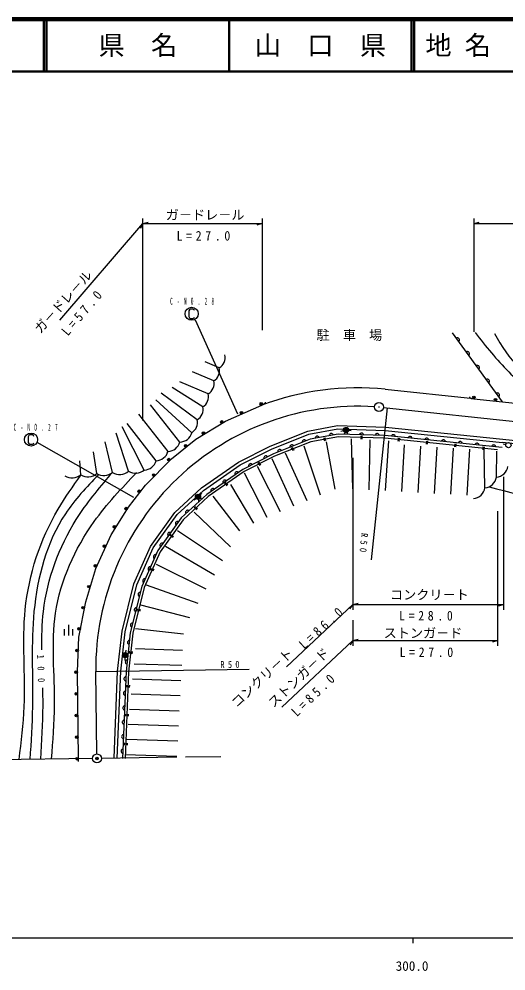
# Model space of a CAD drawing. Units: millimetres, scale not verified. Extents: x 40000 to 680000, y 20000 to 380000.
# Drawn here: x 292998 to 385724, y 198715 to 380000 of the extents above; entities that cross this region are included whole.
import ezdxf
from ezdxf.enums import TextEntityAlignment as Align

# ---------------------------------------------------------------- set-up
doc = ezdxf.new("R2010")
doc.units = ezdxf.units.MM
doc.header["$LTSCALE"] = 1000
doc.header["$PDMODE"] = 32
doc.header["$PDSIZE"] = 500
for name, color, linetype, lineweight in [('M-BGD', 7, 'Continuous', 25), ('M-TTL', 2, 'Continuous', 140), ('M-TTL-BAND', 7, 'Continuous', 25), ('M-TTL-LINE', 7, 'Continuous', 50)]:
    doc.layers.add(name, color=color, linetype=linetype, lineweight=lineweight)
doc.layers.add('M-OTRS', color=6, linetype='Continuous')
doc.layers.add('M-TTL-TXT', color=7, linetype='Continuous')
doc.styles.add('ＭＳ ゴシック', font='')
doc.styles.get('ＭＳ ゴシック').set_extended_font_data('MS Gothic')

msp = doc.modelspace()

# ---------------------------------------------------------------- linework, layer by layer
at = {"layer": 'M-BGD'}
for p, q in [((300767, 322649), (316569, 341031)), ((316569, 341031), (316129, 340090)), ((316569, 303526), (316569, 342031)), ((316569, 341031), (317569, 341311)), ((316569, 341031), (339304, 341031)), ((339304, 341031), (338304, 340751)), ((339304, 342031), (339304, 320779)), ((379648, 320457), (379648, 342031)), ((379648, 341031), (380648, 341311)), ((379648, 341031), (408510, 341031)), ((326570, 322738), (334588, 304816)), ((385092, 307109), (375568, 320243)), ((331124, 313559), (328424, 314705)), ((330076, 311090), (326027, 312810)), ((329028, 308622), (323629, 310915)), ((326932, 303686), (320057, 308758)), ((327980, 306154), (322142, 309846)), ((362752, 309501), (379517, 307708)), ((323627, 299443), (318064, 306516)), ((325884, 301218), (319060, 307489)), ((332302, 303387), (339232, 306487)), ((339232, 306487), (339688, 306692)), ((379110, 307750), (379607, 307697)), ((379607, 307697), (408417, 304612)), ((321370, 297668), (315811, 304736)), ((360132, 276995), (363138, 305940)), ((362380, 306021), (459908, 295588)), ((319113, 295893), (313559, 302955)), ((326685, 299959), (332302, 303387)), ((313834, 293895), (311465, 301132)), ((316856, 294118), (312644, 302311)), ((354784, 301599), (354298, 301478)), ((355768, 301694), (356267, 301666)), ((296413, 299430), (314795, 288949)), ((310811, 293672), (309380, 299501)), ((322016, 296238), (326685, 299959)), ((350956, 300190), (351349, 300263)), ((351440, 299771), (351047, 299698)), ((351243, 299735), (351152, 300226)), ((353169, 290480), (351536, 299501)), ((356545, 290547), (356341, 300045)), ((358418, 300061), (358018, 300074)), ((358035, 300574), (358435, 300561)), ((358218, 300067), (358235, 300567)), ((359655, 290372), (359876, 299863)), ((362765, 290196), (363412, 299682)), ((365499, 299626), (365101, 299667)), ((365152, 300164), (365550, 300123)), ((365300, 299646), (365351, 300144)), ((370527, 299614), (370925, 299573)), ((370675, 299096), (370726, 299593)), ((483224, 289059), (385089, 299379)), ((385152, 299976), (483286, 289656)), ((307789, 293449), (307204, 297597)), ((347871, 288261), (343739, 297325)), ((344847, 298279), (345218, 298427)), ((345403, 297963), (345032, 297815)), ((345218, 297889), (345033, 298353)), ((350404, 289322), (347275, 298685)), ((365876, 290021), (366416, 298890)), ((368986, 289845), (369525, 298681)), ((370874, 299075), (370476, 299116)), ((372096, 289670), (372633, 298473)), ((375206, 289494), (375741, 298264)), ((376250, 298525), (375852, 298566)), ((375903, 299063), (376301, 299022)), ((376051, 298545), (376102, 299043)), ((378317, 289319), (378849, 298056)), ((381625, 297974), (381227, 298015)), ((381278, 298513), (381676, 298472)), ((381426, 297995), (381477, 298492)), ((381729, 290710), (381577, 297934)), ((383919, 292755), (383976, 297716)), ((385697, 298937), (385203, 299013)), ((304766, 293225), (304572, 295852)), ((317067, 291205), (322016, 296238)), ((338475, 295411), (338832, 295591)), ((338879, 295055), (338654, 295501)), ((345338, 287201), (341201, 296237)), ((356570, 296406), (356570, 267498)), ((342805, 286140), (338390, 294786)), ((339058, 295145), (338701, 294965)), ((340272, 285080), (335943, 293517)), ((385314, 267498), (385314, 292798)), ((313821, 287010), (317067, 291205)), ((332145, 291521), (332473, 291750)), ((332596, 291226), (332309, 291635)), ((332760, 291340), (332432, 291111)), ((337739, 284019), (333314, 291341)), ((326717, 288683), (326348, 288346)), ((327461, 289351), (327836, 289682)), ((335022, 282502), (329959, 289166)), ((310538, 281794), (313821, 287010)), ((326322, 286897), (326617, 287167)), ((326807, 286663), (326469, 287032)), ((326954, 286798), (326659, 286528)), ((333298, 279495), (326333, 286083)), ((384151, 260632), (384151, 286281)), ((307620, 275338), (310538, 281794)), ((321732, 281571), (321964, 281896)), ((322255, 281443), (321848, 281733)), ((322371, 281606), (322139, 281280)), ((331749, 276795), (323160, 282548)), ((330200, 274094), (320894, 279556)), ((328651, 271393), (319171, 276111)), ((305687, 268992), (307620, 275338)), ((318052, 275055), (318214, 275420)), ((318590, 275034), (318133, 275238)), ((318671, 275217), (318508, 274852)), ((327103, 268692), (317267, 272213)), ((304411, 262281), (305687, 268992)), ((325554, 265991), (316180, 268405)), ((356570, 268498), (343920, 256611)), ((356570, 268498), (355923, 267686)), ((356570, 268498), (357570, 268778)), ((356570, 268498), (357570, 268778)), ((356570, 268498), (385314, 268498)), ((385314, 268498), (384314, 268218)), ((315475, 267263), (315572, 267651)), ((316009, 267335), (315524, 267457)), ((316057, 267529), (315960, 267141)), ((356570, 265498), (356570, 260632)), ((301603, 263831), (301603, 262631)), ((302403, 264631), (302403, 262631)), ((303203, 263831), (303203, 262631)), ((324286, 262860), (315182, 263872)), ((304108, 255721), (304411, 262281)), ((356570, 261632), (343071, 248948)), ((356570, 261632), (356033, 260743)), ((356570, 261632), (357570, 261912)), ((356570, 261632), (384151, 261632)), ((384151, 261632), (383151, 261352)), ((313323, 259335), (313428, 259823)), ((314004, 259193), (314048, 259591)), ((314523, 259337), (314026, 259392)), ((314545, 259536), (314501, 259138)), ((324122, 259738), (315183, 260032)), ((313172, 258348), (313125, 257850)), ((304301, 239136), (304108, 255721)), ((307608, 255771), (336834, 256185)), ((307831, 240036), (307608, 255771)), ((323971, 256858), (314903, 257156)), ((323820, 253978), (314624, 254280)), ((313501, 252739), (313517, 253138)), ((314009, 252919), (313509, 252938)), ((314017, 253118), (314001, 252719)), ((323669, 251098), (314345, 251404)), ((323518, 248218), (314065, 248528)), ((313283, 247240), (313299, 247639)), ((313790, 247420), (313291, 247439)), ((313798, 247619), (313782, 247220)), ((323367, 245337), (313786, 245653)), ((313064, 241741), (313080, 242140)), ((313571, 241921), (313072, 241941)), ((323215, 242457), (313506, 242777)), ((313579, 242121), (313563, 241721)), ((323055, 239402), (308693, 239198)), ((323064, 239577), (313227, 239901)), ((331453, 239521), (324706, 239425)), ((306993, 239174), (284007, 238848)), ((304307, 238636), (304301, 239136))]:
    msp.add_line(p, q, dxfattribs=at)
for points in [[(326419, 324473), (326319, 324623), (326119, 324773), (325669, 324773), (325469, 324623), (325319, 324423), (325319, 323323), (325469, 323123), (325669, 322973), (326119, 322973), (326319, 323073), (326419, 323223)], [(376755, 318606), (376814, 318689), (376850, 318774), (376868, 318886), (376860, 318979), (376830, 319076), (376754, 319179), (376672, 319238), (376586, 319275), (376475, 319292), (376382, 319284), (376285, 319254)], [(378660, 315979), (378719, 316062), (378755, 316147), (378773, 316259), (378765, 316352), (378734, 316449), (378659, 316552), (378577, 316611), (378491, 316648), (378379, 316666), (378287, 316658), (378190, 316627)], [(380564, 313353), (380623, 313435), (380660, 313521), (380678, 313632), (380670, 313725), (380639, 313822), (380564, 313925), (380482, 313984), (380396, 314021), (380284, 314039), (380191, 314031), (380095, 314000)], [(382469, 310726), (382528, 310808), (382565, 310894), (382583, 311006), (382574, 311098), (382544, 311195), (382469, 311299), (382387, 311358), (382301, 311394), (382189, 311412), (382096, 311404), (382000, 311373)], [(384374, 308099), (384433, 308181), (384470, 308267), (384487, 308379), (384479, 308472), (384449, 308568), (384374, 308672), (384291, 308731), (384206, 308767), (384094, 308785), (384001, 308777), (383904, 308747)], [(339860, 307042), (339876, 307006), (339882, 306943), (339875, 306885), (339850, 306819), (339817, 306771), (339761, 306724), (339688, 306692)], [(379110, 307750), (379030, 307758), (378981, 307774), (378925, 307810), (378888, 307844), (378863, 307887), (378839, 307950), (378835, 308000), (378838, 308030)], [(311114, 239265), (311773, 255835), (312608, 263422), (314859, 272427), (318037, 279578), (322652, 286045), (327727, 290692), (334782, 295618), (340807, 298661), (347995, 301524), (353658, 302571), (362779, 302267), (385150, 299976)], [(311713, 239241), (312372, 255790), (313200, 263316), (315429, 272231), (318561, 279279), (323104, 285645), (328103, 290223), (335091, 295102), (341054, 298114), (348162, 300945), (353703, 301969), (362739, 301668), (385089, 299379)], [(384987, 298384), (362671, 300669), (353779, 300966), (348440, 299979), (341465, 297201), (335605, 294241), (328730, 289441), (323857, 284979), (319434, 278780), (316378, 271904), (314187, 263140), (313370, 255715), (312713, 239201)], [(352837, 300792), (352788, 300881), (352727, 300950), (352633, 301015), (352546, 301047), (352446, 301061), (352320, 301038), (352231, 300989), (352161, 300927), (352097, 300834), (352065, 300747), (352051, 300647)], [(355660, 300903), (355632, 301000), (355586, 301082), (355509, 301164), (355431, 301215), (355336, 301250), (355208, 301254), (355111, 301226), (355029, 301180), (354947, 301103), (354896, 301025), (354861, 300930)], [(358625, 300804), (358596, 300901), (358551, 300983), (358473, 301066), (358395, 301116), (358300, 301151), (358172, 301156), (358075, 301127), (357994, 301082), (357911, 301004), (357860, 300926), (357825, 300831)], [(361589, 300706), (361560, 300803), (361515, 300884), (361437, 300967), (361359, 301017), (361264, 301053), (361136, 301057), (361039, 301028), (360958, 300983), (360875, 300905), (360824, 300827), (360789, 300732)], [(295834, 300514), (295734, 300664), (295534, 300814), (295084, 300814), (294884, 300664), (294734, 300464), (294734, 299364), (294884, 299164), (295084, 299014), (295534, 299014), (295734, 299114), (295834, 299264)], [(384139, 297968), (362637, 300170), (353816, 300464), (348580, 299497), (341671, 296745), (335862, 293811), (329043, 289050), (324233, 284645), (319870, 278531), (316852, 271741), (314680, 263051), (313869, 255678), (313212, 239181)], [(347649, 299664), (347584, 299742), (347510, 299798), (347406, 299843), (347314, 299858), (347213, 299852), (347094, 299805), (347017, 299740), (346960, 299665), (346915, 299562), (346900, 299469), (346906, 299368)], [(350168, 300299), (350119, 300387), (350058, 300457), (349964, 300521), (349877, 300554), (349777, 300568), (349651, 300545), (349562, 300496), (349492, 300434), (349428, 300341), (349396, 300254), (349382, 300153)], [(364663, 300465), (364641, 300564), (364601, 300649), (364530, 300736), (364455, 300792), (364363, 300834), (364236, 300847), (364137, 300825), (364052, 300785), (363965, 300714), (363909, 300639), (363867, 300547)], [(367851, 300139), (367829, 300238), (367789, 300322), (367718, 300410), (367643, 300466), (367551, 300507), (367424, 300520), (367325, 300498), (367240, 300459), (367153, 300387), (367097, 300313), (367055, 300220)], [(371039, 299812), (371017, 299911), (370977, 299996), (370906, 300083), (370831, 300139), (370739, 300181), (370612, 300194), (370513, 300172), (370428, 300132), (370341, 300061), (370285, 299986), (370243, 299894)], [(374227, 299486), (374205, 299585), (374165, 299669), (374094, 299757), (374019, 299813), (373927, 299854), (373800, 299868), (373701, 299845), (373616, 299806), (373529, 299734), (373473, 299660), (373431, 299567)], [(377415, 299159), (377393, 299258), (377353, 299343), (377282, 299430), (377207, 299486), (377115, 299528), (376988, 299541), (376889, 299519), (376804, 299479), (376717, 299408), (376661, 299333), (376619, 299241)], [(380603, 298833), (380581, 298932), (380541, 299016), (380470, 299104), (380395, 299160), (380303, 299201), (380176, 299215), (380077, 299192), (379992, 299153), (379905, 299081), (379849, 299007), (379807, 298914)], [(342999, 297812), (342934, 297890), (342860, 297946), (342756, 297991), (342664, 298006), (342563, 298000), (342444, 297953), (342367, 297887), (342310, 297813), (342265, 297709), (342250, 297617), (342256, 297516)], [(345324, 298738), (345259, 298816), (345185, 298872), (345081, 298917), (344989, 298932), (344888, 298926), (344769, 298879), (344692, 298814), (344635, 298739), (344590, 298635), (344575, 298543), (344581, 298442)], [(383791, 298506), (383769, 298605), (383729, 298690), (383658, 298777), (383583, 298833), (383491, 298875), (383364, 298888), (383265, 298866), (383180, 298826), (383093, 298755), (383037, 298680), (382995, 298588)], [(340357, 296642), (340285, 296713), (340206, 296763), (340099, 296798), (340006, 296805), (339906, 296790), (339791, 296732), (339720, 296661), (339670, 296582), (339635, 296474), (339628, 296381), (339643, 296281)], [(334787, 293670), (334706, 293731), (334621, 293769), (334509, 293789), (334416, 293782), (334319, 293753), (334214, 293680), (334154, 293599), (334116, 293514), (334096, 293402), (334102, 293309), (334131, 293212)], [(337427, 295162), (337355, 295233), (337276, 295283), (337169, 295318), (337076, 295325), (336976, 295310), (336861, 295252), (336790, 295181), (336740, 295102), (336705, 294994), (336698, 294901), (336713, 294801)], [(332495, 292070), (332414, 292131), (332329, 292169), (332218, 292188), (332124, 292182), (332027, 292153), (331923, 292080), (331862, 291999), (331824, 291914), (331804, 291802), (331811, 291709), (331839, 291612)], [(330204, 290470), (330122, 290530), (330037, 290568), (329926, 290588), (329833, 290582), (329736, 290553), (329631, 290480), (329570, 290399), (329532, 290313), (329513, 290202), (329519, 290109), (329548, 290012)], [(327807, 288595), (327718, 288645), (327629, 288671), (327516, 288676), (327424, 288658), (327332, 288616), (327237, 288530), (327188, 288441), (327162, 288352), (327157, 288239), (327175, 288148), (327217, 288055)], [(325370, 286364), (325281, 286413), (325192, 286440), (325079, 286445), (324988, 286426), (324895, 286385), (324801, 286299), (324752, 286210), (324725, 286121), (324720, 286008), (324739, 285916), (324780, 285824)], [(323352, 284271), (323255, 284301), (323162, 284308), (323050, 284290), (322965, 284252), (322883, 284193), (322809, 284089), (322779, 283992), (322772, 283899), (322790, 283787), (322828, 283702), (322887, 283620)], [(321877, 282205), (321781, 282235), (321688, 282242), (321576, 282223), (321491, 282186), (321409, 282127), (321334, 282022), (321305, 281926), (321297, 281833), (321316, 281721), (321353, 281636), (321413, 281554)], [(320403, 280139), (320306, 280169), (320213, 280176), (320102, 280157), (320016, 280120), (319935, 280061), (319860, 279956), (319830, 279860), (319823, 279767), (319842, 279655), (319879, 279570), (319939, 279488)], [(319087, 278000), (318986, 278010), (318894, 277998), (318788, 277958), (318712, 277904), (318643, 277829), (318591, 277712), (318582, 277612), (318593, 277519), (318634, 277413), (318687, 277337), (318762, 277269)], [(318068, 275708), (317968, 275718), (317875, 275706), (317769, 275666), (317693, 275612), (317625, 275537), (317573, 275420), (317563, 275320), (317574, 275227), (317615, 275121), (317669, 275045), (317743, 274977)], [(317050, 273416), (316949, 273426), (316856, 273414), (316751, 273374), (316674, 273320), (316606, 273245), (316554, 273128), (316544, 273028), (316556, 272935), (316596, 272829), (316650, 272753), (316725, 272685)], [(316110, 270832), (316009, 270824), (315919, 270797), (315822, 270739), (315757, 270673), (315702, 270587), (315671, 270463), (315679, 270362), (315706, 270273), (315764, 270176), (315830, 270110), (315916, 270056)], [(315379, 267910), (315278, 267902), (315189, 267875), (315092, 267817), (315026, 267751), (314972, 267666), (314941, 267541), (314948, 267440), (314976, 267351), (315034, 267254), (315100, 267188), (315185, 267134)], [(314649, 264988), (314548, 264981), (314459, 264953), (314362, 264895), (314296, 264829), (314241, 264744), (314210, 264620), (314218, 264519), (314245, 264430), (314303, 264333), (314369, 264267), (314455, 264212)], [(314026, 261681), (313927, 261660), (313842, 261621), (313754, 261550), (313698, 261476), (313655, 261384), (313641, 261257), (313663, 261158), (313702, 261073), (313772, 260985), (313847, 260928), (313939, 260886)], [(313618, 257969), (313519, 257948), (313434, 257909), (313346, 257838), (313289, 257764), (313247, 257672), (313233, 257544), (313254, 257446), (313293, 257361), (313364, 257272), (313438, 257216), (313530, 257174)], [(313331, 254739), (313234, 254711), (313152, 254666), (313069, 254589), (313018, 254511), (312982, 254416), (312977, 254288), (313005, 254191), (313050, 254109), (313126, 254026), (313204, 253975), (313299, 253939)], [(313221, 251986), (313124, 251958), (313042, 251913), (312959, 251837), (312908, 251759), (312872, 251664), (312867, 251536), (312895, 251439), (312940, 251357), (313017, 251274), (313095, 251223), (313189, 251187)], [(313112, 249234), (313015, 249206), (312933, 249161), (312850, 249084), (312798, 249006), (312763, 248912), (312758, 248784), (312786, 248687), (312831, 248605), (312907, 248522), (312985, 248470), (313080, 248435)], [(313002, 246482), (312905, 246453), (312823, 246409), (312740, 246332), (312689, 246254), (312653, 246159), (312648, 246031), (312676, 245934), (312721, 245852), (312798, 245769), (312876, 245718), (312970, 245682)], [(312893, 243729), (312796, 243701), (312714, 243656), (312631, 243580), (312579, 243502), (312544, 243407), (312539, 243279), (312567, 243182), (312611, 243100), (312688, 243017), (312766, 242966), (312861, 242930)], [(312783, 240977), (312686, 240949), (312604, 240904), (312521, 240827), (312470, 240749), (312434, 240655), (312429, 240527), (312457, 240429), (312502, 240348), (312579, 240264), (312657, 240213), (312751, 240178)]]:
    msp.add_lwpolyline(points, dxfattribs=at)
for centre, radius in [((325869, 323873), 1250), ((379633, 307945), 250), ((339130, 306716), 250), ((339130, 306716), 150), ((339130, 306716), 50), ((361534, 306111), 850), ((379633, 307945), 150), ((379633, 307945), 50), ((383749, 307504), 250), ((383749, 307504), 150), ((383749, 307504), 50), ((335370, 305034), 250), ((335370, 305034), 150), ((335370, 305034), 50), ((361534, 306111), 34), ((331621, 303264), 250), ((331621, 303264), 150), ((331621, 303264), 50), ((295284, 299914), 1250), ((328105, 301119), 250), ((328105, 301119), 150), ((328105, 301119), 50), ((355269, 301721), 500), ((355269, 301721), 440), ((355269, 301721), 380), ((355269, 301721), 320), ((355269, 301721), 260), ((355269, 301721), 200), ((355269, 301721), 140), ((355269, 301721), 80), ((355269, 301721), 20), ((386191, 298861), 500), ((324729, 298720), 250), ((324729, 298720), 150), ((324729, 298720), 50), ((321522, 296092), 250), ((321522, 296092), 150), ((321522, 296092), 50), ((318634, 293155), 250), ((318634, 293155), 150), ((318634, 293155), 50), ((315873, 290069), 250), ((315873, 290069), 150), ((315873, 290069), 50), ((327086, 289020), 500), ((327086, 289020), 440), ((327086, 289020), 380), ((327086, 289020), 320), ((327086, 289020), 260), ((327086, 289020), 200), ((327086, 289020), 140), ((327086, 289020), 80), ((327086, 289020), 20), ((313373, 286768), 250), ((313373, 286768), 150), ((313373, 286768), 50), ((311179, 283282), 250), ((311179, 283282), 150), ((311179, 283282), 50), ((309274, 279603), 250), ((309274, 279603), 150), ((309274, 279603), 50), ((307577, 275850), 250), ((307577, 275850), 150), ((307577, 275850), 50), ((306312, 271900), 250), ((306312, 271900), 150), ((306312, 271900), 50), ((305226, 267904), 250), ((305226, 267904), 150), ((305226, 267904), 50), ((304456, 263858), 250), ((304456, 263858), 150), ((304456, 263858), 50), ((304043, 259735), 250), ((304043, 259735), 150), ((304043, 259735), 50), ((313218, 258846), 500), ((313218, 258846), 440), ((313218, 258846), 380), ((313218, 258846), 320), ((313218, 258846), 260), ((313218, 258846), 200), ((313218, 258846), 140), ((313218, 258846), 80), ((313218, 258846), 20), ((303860, 255606), 250), ((303860, 255606), 150), ((303860, 255606), 50), ((303907, 251488), 250), ((303907, 251488), 150), ((303907, 251488), 50), ((303955, 247369), 250), ((303955, 247369), 150), ((303955, 247369), 50), ((304003, 243251), 250), ((304003, 243251), 150), ((304003, 243251), 50), ((304051, 239133), 250), ((307843, 239186), 850), ((304051, 239133), 150), ((304051, 239133), 50), ((307843, 239186), 34)]:
    msp.add_circle(centre, radius, dxfattribs=at)
for centre, radius, start, end in [((330003, 315491), 2234, 300.12123, 13.86103), ((328955, 313023), 2234, 300.12123, 13.86103), ((327907, 310555), 2234, 300.12123, 13.86103), ((326858, 308087), 2234, 300.12123, 13.86103), ((357622, 256248), 53500, 84.4982, 110.10568), ((357606, 256266), 50000, 86.46729, 180.56757), ((325810, 305619), 2234, 300.12123, 13.86103), ((324762, 303151), 2234, 300.12123, 13.86103), ((323572, 301835), 2393, 271.31575, 345.05554), ((321315, 300060), 2393, 271.31575, 345.05554), ((319058, 298285), 2393, 271.31575, 345.05554), ((316801, 296510), 2393, 271.31575, 345.05554), ((312172, 295824), 2546, 237.70229, 310.74217), ((315194, 296047), 2546, 237.70229, 310.74217), ((383650, 295237), 2496, 276.1776, 349.91739), ((303104, 295155), 2546, 237.70229, 310.74217), ((306127, 295378), 2546, 237.70229, 310.74217), ((309149, 295601), 2546, 237.70229, 310.74217), ((381461, 293192), 2496, 276.1776, 349.91739), ((379272, 291147), 2496, 276.1776, 349.91739)]:
    msp.add_arc(centre, radius, start, end, dxfattribs=at)
for points, knots in [([(379850, 320274), (381897, 317690), (383943, 315106), (386269, 312803), (388454, 310638), (390887, 308722), (393319, 306805)], [0, 0, 0, 0, 1, 1, 1, 2, 2, 2, 2]), ([(383560, 320106), (384905, 317701), (386250, 315295), (388330, 313774), (390081, 312494), (392353, 311841), (394228, 310652), (395764, 309678), (397035, 308343), (398305, 307009)], [0, 0, 0, 0, 1, 1, 1, 2, 2, 2, 3, 3, 3, 3]), ([(293005, 238976), (293424, 242346), (293844, 245716), (293983, 249099), (294235, 255232), (293566, 261407), (294179, 267535), (294848, 274225), (297046, 280860), (300455, 286658), (301773, 288899), (303271, 291015), (304770, 293131)], [0, 0, 0, 0, 1, 1, 1, 2, 2, 2, 3, 3, 3, 4, 4, 4, 4]), ([(308104, 293229), (305861, 290848), (303617, 288467), (301828, 285776), (298234, 280370), (296472, 273713), (295846, 267143), (295266, 261051), (295662, 255035), (295552, 249001), (295491, 245672), (295275, 242339), (295060, 239005)], [0, 0, 0, 0, 1, 1, 1, 2, 2, 2, 3, 3, 3, 4, 4, 4, 4]), ([(297321, 259890), (297299, 262330), (297366, 264766), (297656, 267192), (298392, 273359), (300571, 279463), (303901, 284712), (305838, 287767), (308165, 290533), (310492, 293299)], [0, 0, 0, 0, 1, 1, 1, 2, 2, 2, 3, 3, 3, 3]), ([(299182, 239063), (299463, 242500), (299745, 245937), (299769, 249393), (299809, 255224), (299117, 261108), (299965, 266849), (300884, 273078), (303615, 279138), (307320, 284305), (309726, 287661), (312544, 290641), (315361, 293621)], [0, 0, 0, 0, 1, 1, 1, 2, 2, 2, 3, 3, 3, 4, 4, 4, 4]), ([(382531, 290899), (389860, 289015), (397189, 287132), (404629, 286795), (411144, 286500), (417745, 287392), (424306, 287321), (428561, 287276), (432799, 286825), (437038, 286374)], [0, 0, 0, 0, 1, 1, 1, 2, 2, 2, 3, 3, 3, 3]), ([(297141, 239034), (297353, 242433), (297564, 245831), (297569, 249237), (297570, 250367), (297549, 251498), (297518, 252629)], [0, 0, 0, 0, 1, 1, 1, 2, 2, 2, 2])]:
    msp.add_open_spline(points, degree=3, knots=knots, dxfattribs=at)
at = {"layer": 'M-OTRS'}
msp.add_point((307843, 239186), dxfattribs=at)
at = {"layer": 'M-TTL'}
msp.add_line((680000, 380000), (40000, 380000), dxfattribs=at)
at = {"layer": 'M-TTL-BAND'}
for p, q in [((40000, 205000), (579000, 205000)), ((368000, 205000), (368000, 204000))]:
    msp.add_line(p, q, dxfattribs=at)
at = {"layer": 'M-TTL-LINE'}
for p, q in [((297750, 380000), (297750, 370000)), ((298250, 380000), (298250, 370000)), ((333000, 380000), (333000, 370000)), ((367750, 380000), (367750, 370000)), ((368250, 380000), (368250, 370000)), ((40000, 370000), (680000, 370000))]:
    msp.add_line(p, q, dxfattribs=at)

# ---------------------------------------------------------------- texts
at = {"layer": 'M-BGD', "style": 'ＭＳ ゴシック'}
for s, p in [('ガ－ドレ－ル', (320931, 341247)), ('駐\u3000車\u3000場', (349664, 318354)), ('コンクリ－ト', (363645, 268903)), ('ストンガ－ド', (362429, 261608))]:
    msp.add_text(s, height=1833, dxfattribs=at).set_placement(p, align=Align.BOTTOM_LEFT)
for s, rotation, p in [('ガ－ドレ－ル', 48.1, (297467, 319601)), ('コンクリ－ト', 43.2, (334810, 248320)), ('ストンガ－ド', 43.9, (341845, 248320))]:
    msp.add_text(s, height=1833, rotation=rotation, dxfattribs=at).set_placement(p, align=Align.BOTTOM_LEFT)
at = {"layer": 'M-BGD', "attachment_point": 7, "style": 'ＭＳ ゴシック'}
for s, insert, char_height in [('\\T1.62;\\W0.9;L=27.0', (323009, 337784), 1833), ('\\T2.71;\\W0.45;C-NO.28', (321772, 325587), 1320), ('\\T2.71;\\W0.45;C-NO.27', (291970, 301584), 1320), ('\\T1.62;\\W0.9;L=28.0', (365382, 265429), 1833), ('\\T1.62;\\W0.9;L=27.0', (365468, 258481), 1833)]:
    msp.add_mtext(s, dxfattribs=dict(at, insert=insert, char_height=char_height))
for s, insert, char_height, rotation in [('\\T1.62;\\W0.9;L=57.0', (302315, 319515), 1833, 49.4), ('\\T1.76;\\W0.9;R50', (358152, 282170), 1320, 264.9), ('\\T1.62;\\W0.9;L=86.0', (347317, 259871), 1833, 42.3), ('\\T2.76;\\W0.9;100', (296418, 258939), 1320, 271.8), ('\\T1.76;\\W0.9;R50', (331351, 256374), 1320, 1.1), ('\\T1.62;\\W0.9;L=85.0', (345927, 247017), 1833, 43.7)]:
    msp.add_mtext(s, dxfattribs=dict(at, insert=insert, char_height=char_height, rotation=rotation))
at = {"layer": 'M-TTL-BAND', "style": 'ＭＳ ゴシック'}
msp.add_text('300.0', height=1833, dxfattribs=at).set_placement((367844, 198195), align=Align.BOTTOM_CENTER)
at = {"layer": 'M-TTL-TXT', "style": 'ＭＳ ゴシック'}
for s, p in [('県\u3000名', (315625, 375000)), ('山\u3000口\u3000県', (350375, 375000))]:
    msp.add_text(s, height=3666, dxfattribs=at).set_placement(p, align=Align.MIDDLE_CENTER)
msp.add_text('地 名', height=3666, dxfattribs=at).set_placement((370380, 375000), align=Align.MIDDLE_LEFT)

doc.saveas('drawing.dxf')
